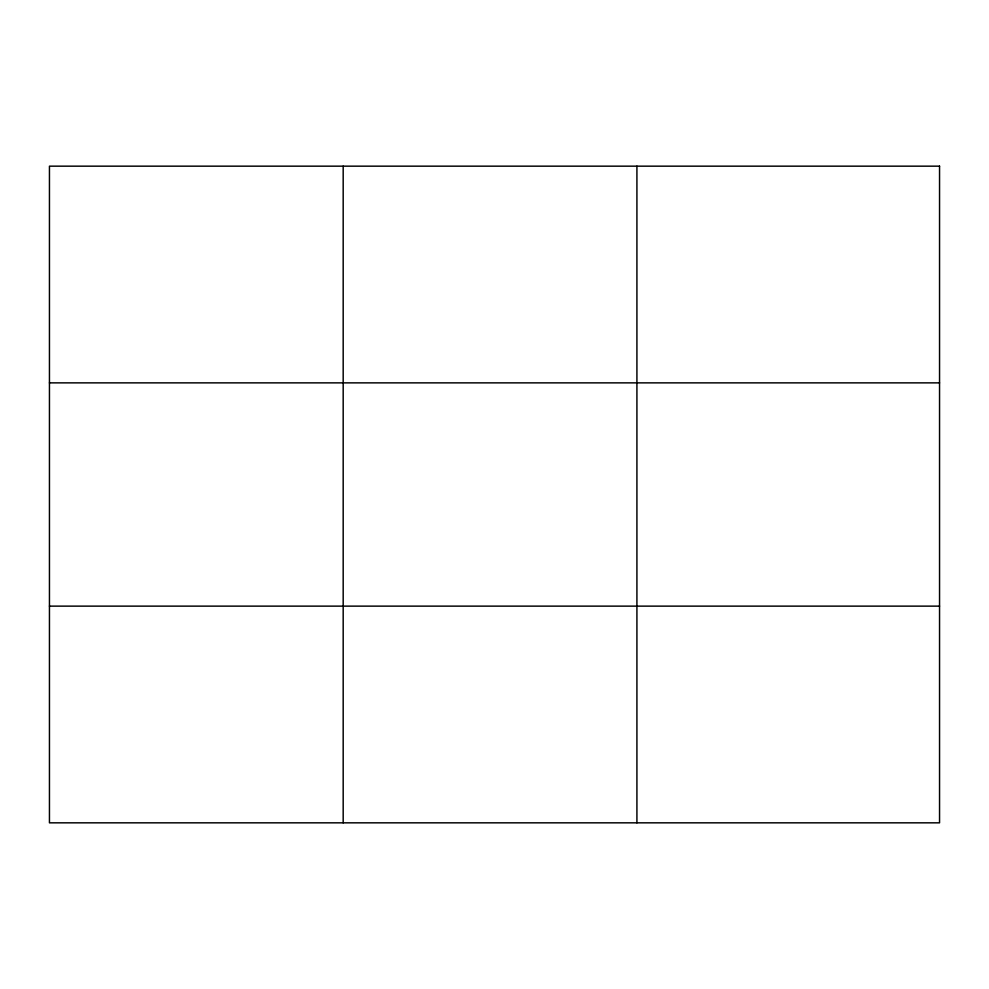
<?xml version="1.0" encoding="UTF-8"?>
<svg xmlns="http://www.w3.org/2000/svg" width="989" height="989" viewBox="0 0 989 989"><rect width="100%" height="100%" fill="white"/><g stroke="black" fill="none" stroke-linecap="round" stroke-linejoin="round"><path stroke-width="1.48" d="M343.183 166.164L343.183 822.836M636.916 166.164L636.916 822.836M49.45 382.867L939.55 382.867M49.45 606.133L939.55 606.133M939.55 166.164L939.55 822.836L49.45 822.836L49.45 166.164L939.55 166.164"/></g></svg>
